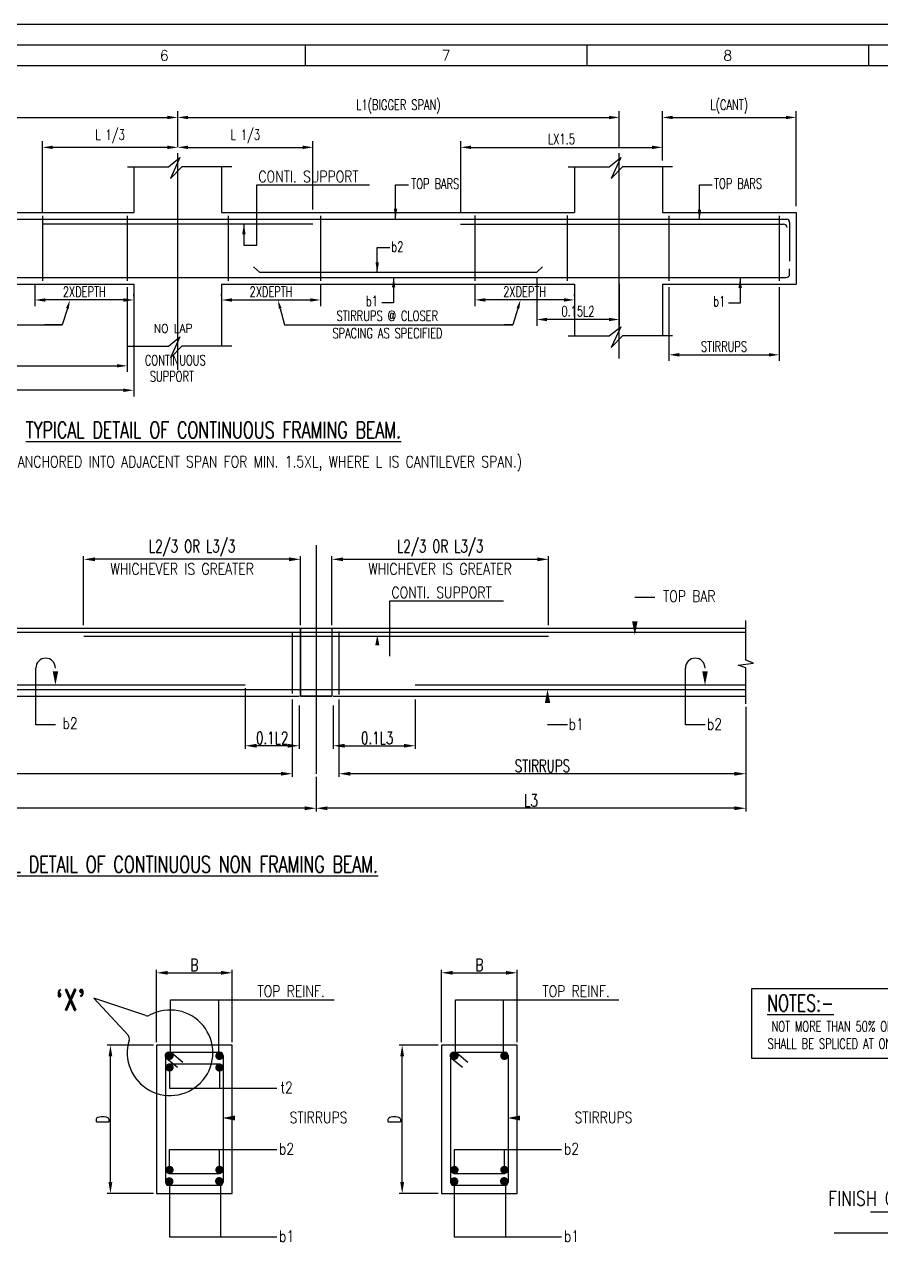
# Model space of a CAD drawing. Extents: x 489124 to 794428, y -356295 to -29813.
# Drawn here: x 745611 to 766376, y -131229 to -101429 of the extents above; entities that cross this region are included whole.
import ezdxf
from ezdxf.enums import TextEntityAlignment as Align
from ezdxf.lldxf.tags import DXFTag

# ---------------------------------------------------------------- set-up
doc = ezdxf.new("R2010")
doc.units = 0
doc.header["$LTSCALE"] = 500
doc.header["$MEASUREMENT"] = 0
doc.layers.get('DEFPOINTS').update_dxf_attribs({"color": 4})
for name, color, linetype in [('08', 4, 'Continuous'), ('BEAM', 4, 'Continuous'), ('BRAKE LINE', 8, 'Continuous'), ('CEN', 8, 'CENTER'), ('COL', 1, 'Continuous'), ('DIM', 5, 'Continuous'), ('DIM1', 5, 'Continuous'), ('FOOT', 4, 'Continuous'), ('hat', 8, 'Continuous'), ('LINK', 2, 'Continuous'), ('PNA', 10, 'Continuous'), ('REINFORCEMENT', 6, 'Continuous'), ('S-REINF', 6, 'Continuous'), ('S-SCHEDULE', 2, 'Continuous'), ('ST', 6, 'Continuous'), ('STEEL', 6, 'Continuous'), ('TXT', 4, 'Continuous'), ('TXT1', 2, 'Continuous')]:
    doc.layers.add(name, color=color, linetype=linetype)
doc.layers.add('HEADING-TXT', color=1, linetype='Continuous', lineweight=25)
doc.styles.add('ROMAND', font='romand')
doc.styles.add('ROMANS', font='r.shx', dxfattribs={"width": 0.7, "bigfont": 'bigfont.shx'})
doc.styles.add('ROMENT', font='r.shx', dxfattribs={"bigfont": 'bigfont.shx'})
tags = doc.linetypes.add('CENTER', pattern=[2, 1.25, -0.25, 0.25, -0.25]).pattern_tags.tags
tags[10:11] = [DXFTag(74, 4), DXFTag(75, 0), DXFTag(340, '0'), DXFTag(46, 1.0), DXFTag(50, 0.0), DXFTag(44, 0.0), DXFTag(45, 0.0)]
tags[8:9] = [DXFTag(74, 4), DXFTag(75, 0), DXFTag(340, '0'), DXFTag(46, 1.0), DXFTag(50, 0.0), DXFTag(44, 0.0), DXFTag(45, 0.0)]
tags[6:7] = [DXFTag(74, 4), DXFTag(75, 0), DXFTag(340, '0'), DXFTag(46, 1.0), DXFTag(50, 0.0), DXFTag(44, 0.0), DXFTag(45, 0.0)]
tags[4:5] = [DXFTag(74, 4), DXFTag(75, 0), DXFTag(340, '0'), DXFTag(46, 1.0), DXFTag(50, 0.0), DXFTag(44, 0.0), DXFTag(45, 0.0)]
doc.dimstyles.new('Copy of INT2TIMES', dxfattribs={"dimtxt": 300, "dimasz": 275, "dimexe": 75, "dimexo": 75, "dimgap": 40, "dimtad": 1, "dimdec": 0, "dimlfac": 0.5, "dimrnd": 5, "dimzin": 0, "dimdsep": 46, "dimtxsty": 'ROMANS', "dimcen": -1, "dimclrd": 5, "dimclre": 5, "dimclrt": 4, "dimadec": 0, "dimazin": 0, "dimtfac": 1, "dimtdec": 0, "dimtix": 1, "dimtofl": 0, "dimtmove": 2, "dimatfit": 3, "dimfxl": 0, "dimtolj": 1, "dimtzin": 0, "dimarcsym": 0})
doc.dimstyles.new('INT1', dxfattribs={"dimtxt": 250, "dimasz": 250, "dimexe": 150, "dimexo": 60, "dimgap": 75, "dimtad": 1, "dimdec": 0, "dimzin": 0, "dimdsep": 46, "dimtxsty": 'ROMANS', "dimcen": -250, "dimclrd": 5, "dimclre": 5, "dimclrt": 4, "dimadec": 0, "dimazin": 0, "dimtfac": 1, "dimtdec": 0, "dimtix": 1, "dimtofl": 0, "dimtmove": 2, "dimatfit": 3, "dimfxl": 0, "dimtolj": 1, "dimtzin": 0, "dimarcsym": 0})

# ---------------------------------------------------------------- blocks, each defined once
blk = doc.blocks.new('A1')
at = {"flags": 128}
blk.add_lwpolyline([(0, 0), (82779, 0), (82779, 58231), (0, 58231)], close=True, dxfattribs=at)
at = {"layer": 'PNA'}
for p, q in [((41389, 57739), (41389, 57247)), ((48124, 57739), (48124, 57247)), ((54858, 57739), (54858, 57247))]:
    blk.add_line(p, q, dxfattribs=at)
at = {"layer": 'PNA', "color": 1}
for points in [[(984, 492), (82287, 492), (82287, 57739), (984, 57739)], [(1969, 984), (81794, 984), (81794, 57247), (1969, 57247)]]:
    blk.add_lwpolyline(points, close=True, dxfattribs=at)
at = {"layer": 'PNA', "style": 'ROMANS'}
for s, p in [('6', (38023, 57493)), ('7', (44757, 57493)), ('8', (51491, 57493))]:
    blk.add_text(s, height=246, dxfattribs=at).set_placement(p, align=Align.MIDDLE)
blk = doc.blocks.new('*D610')
at = {"layer": 'DEFPOINTS', "color": 0, "ltscale": 2}
for p in [(736148, -119099), (752686, -119611), (736148, -120449)]:
    blk.add_point(p, dxfattribs=at)
at = {"layer": 'DIM', "color": 5, "lineweight": -2, "ltscale": 2}
for p, q in [((736148, -119174), (736148, -120524)), ((752686, -119686), (752686, -120524)), ((752411, -120449), (736423, -120449))]:
    blk.add_line(p, q, dxfattribs=at)
at = {"layer": 'DIM', "color": 5, "ltscale": 2}
for points in [[(736423, -120403), (736423, -120495), (736148, -120449)], [(752411, -120403), (752411, -120495), (752686, -120449)]]:
    blk.add_solid(points, dxfattribs=at)
at = {"layer": 'DIM', "color": 4, "ltscale": 2, "insert": (744417, -120259), "char_height": 300, "attachment_point": 5, "style": 'ROMANS'}
blk.add_mtext('\\A1;L2', dxfattribs=at)
blk = doc.blocks.new('*D611')
at = {"layer": 'DEFPOINTS', "color": 0, "ltscale": 2}
for p in [(736746, -117684), (752107, -117732), (736746, -119611)]:
    blk.add_point(p, dxfattribs=at)
at = {"layer": 'DIM', "color": 5, "lineweight": -2, "ltscale": 2}
for p, q in [((736746, -117759), (736746, -119686)), ((752107, -117807), (752107, -119686)), ((751832, -119611), (737021, -119611))]:
    blk.add_line(p, q, dxfattribs=at)
at = {"layer": 'DIM', "color": 5, "ltscale": 2}
for points in [[(737021, -119565), (737021, -119657), (736746, -119611)], [(751832, -119565), (751832, -119657), (752107, -119611)]]:
    blk.add_solid(points, dxfattribs=at)
at = {"layer": 'DIM', "color": 4, "ltscale": 2, "insert": (744427, -119421), "char_height": 300, "attachment_point": 5, "style": 'ROMANS'}
blk.add_mtext('\\A1;STIRRUPS', dxfattribs=at)
blk = doc.blocks.new('*D612')
at = {"layer": 'DEFPOINTS', "color": 0, "ltscale": 2}
for p in [(753099, -117876), (755089, -117732), (755089, -118932)]:
    blk.add_point(p, dxfattribs=at)
at = {"layer": 'DIM', "color": 5, "lineweight": -2, "ltscale": 2}
for p, q in [((753099, -117951), (753099, -119007)), ((755089, -117807), (755089, -119007)), ((753374, -118932), (754814, -118932))]:
    blk.add_line(p, q, dxfattribs=at)
at = {"layer": 'DIM', "color": 5, "ltscale": 2}
for points in [[(753374, -118886), (753374, -118978), (753099, -118932)], [(754814, -118886), (754814, -118978), (755089, -118932)]]:
    blk.add_solid(points, dxfattribs=at)
at = {"layer": 'DIM', "color": 4, "ltscale": 2, "insert": (754094, -118742), "char_height": 300, "attachment_point": 5, "style": 'ROMANS'}
blk.add_mtext('\\A1;{\\A1; 0.1L3}', dxfattribs=at)
blk = doc.blocks.new('*D613')
at = {"layer": 'DEFPOINTS', "color": 0, "ltscale": 2}
for p in [(750966, -117457), (752272, -117876), (750966, -118932)]:
    blk.add_point(p, dxfattribs=at)
at = {"layer": 'DIM', "color": 5, "lineweight": -2, "ltscale": 2}
for p, q in [((750966, -117532), (750966, -119007)), ((752272, -117951), (752272, -119007)), ((751997, -118932), (751241, -118932))]:
    blk.add_line(p, q, dxfattribs=at)
at = {"layer": 'DIM', "color": 5, "ltscale": 2}
for points in [[(751241, -118886), (751241, -118978), (750966, -118932)], [(751997, -118886), (751997, -118978), (752272, -118932)]]:
    blk.add_solid(points, dxfattribs=at)
at = {"layer": 'DIM', "color": 4, "ltscale": 2, "insert": (751619, -118742), "char_height": 300, "attachment_point": 5, "style": 'ROMANS'}
blk.add_mtext('\\A1;{\\A1;0.1L2}', dxfattribs=at)
blk = doc.blocks.new('*D614')
at = {"layer": 'DEFPOINTS', "color": 0, "ltscale": 2}
for p in [(753239, -117732), (763110, -117914), (753239, -119611)]:
    blk.add_point(p, dxfattribs=at)
at = {"layer": 'DIM', "color": 5, "lineweight": -2, "ltscale": 2}
for p, q in [((753239, -117807), (753239, -119686)), ((763110, -117989), (763110, -119686)), ((762834, -119611), (753514, -119611))]:
    blk.add_line(p, q, dxfattribs=at)
at = {"layer": 'DIM', "color": 5, "ltscale": 2}
for points in [[(753514, -119565), (753514, -119657), (753239, -119611)], [(762834, -119565), (762834, -119657), (763110, -119611)]]:
    blk.add_solid(points, dxfattribs=at)
at = {"layer": 'DIM', "color": 4, "ltscale": 2, "insert": (758174, -119421), "char_height": 300, "attachment_point": 5, "style": 'ROMANS'}
blk.add_mtext('\\A1;STIRRUPS', dxfattribs=at)
blk = doc.blocks.new('*D615')
at = {"layer": 'DEFPOINTS', "color": 0, "ltscale": 2}
for p in [(763110, -117914), (752686, -119611), (752686, -120449)]:
    blk.add_point(p, dxfattribs=at)
at = {"layer": 'DIM', "color": 5, "lineweight": -2, "ltscale": 2}
for p, q in [((763110, -117989), (763110, -120524)), ((752686, -119686), (752686, -120524)), ((762834, -120449), (752961, -120449))]:
    blk.add_line(p, q, dxfattribs=at)
at = {"layer": 'DIM', "color": 5, "ltscale": 2}
for points in [[(752961, -120403), (752961, -120495), (752686, -120449)], [(762834, -120403), (762834, -120495), (763110, -120449)]]:
    blk.add_solid(points, dxfattribs=at)
at = {"layer": 'DIM', "color": 4, "ltscale": 2, "insert": (757898, -120259), "char_height": 300, "attachment_point": 5, "style": 'ROMANS'}
blk.add_mtext('\\A1;L3', dxfattribs=at)
blk = doc.blocks.new('*D623')
at = {"layer": 'DEFPOINTS', "color": 0}
for p in [(747045, -114407), (747045, -116078), (752305, -116078)]:
    blk.add_point(p, dxfattribs=at)
at = {"layer": 'TXT', "color": 5, "lineweight": -2}
for p, q in [((747045, -116003), (747045, -114332)), ((752030, -114407), (747320, -114407)), ((752305, -116003), (752305, -114332))]:
    blk.add_line(p, q, dxfattribs=at)
at = {"layer": 'TXT', "color": 5}
for points in [[(747320, -114361), (747320, -114453), (747045, -114407)], [(752030, -114361), (752030, -114453), (752305, -114407)]]:
    blk.add_solid(points, dxfattribs=at)
at = {"layer": 'TXT', "color": 4, "insert": (749675, -114138), "char_height": 300, "attachment_point": 5, "style": 'ROMANS'}
blk.add_mtext('\\A1;L2/3 OR L3/3', dxfattribs=at)
blk = doc.blocks.new('*D624')
at = {"layer": 'DEFPOINTS', "color": 0, "ltscale": 2}
for p in [(758326, -114407), (753066, -116078), (758326, -116078)]:
    blk.add_point(p, dxfattribs=at)
at = {"layer": 'DIM', "color": 5, "lineweight": -2, "ltscale": 2}
for p, q in [((753066, -116003), (753066, -114332)), ((753341, -114407), (758051, -114407)), ((758326, -116003), (758326, -114332))]:
    blk.add_line(p, q, dxfattribs=at)
at = {"layer": 'DIM', "color": 5, "ltscale": 2}
for points in [[(753341, -114361), (753341, -114453), (753066, -114407)], [(758051, -114361), (758051, -114453), (758326, -114407)]]:
    blk.add_solid(points, dxfattribs=at)
at = {"layer": 'DIM', "color": 4, "ltscale": 2, "insert": (755696, -114138), "char_height": 300, "attachment_point": 5, "style": 'ROMANS'}
blk.add_mtext('\\A1;L2/3 OR L3/3', dxfattribs=at)
blk = doc.blocks.new('*D635')
at = {"layer": 'DEFPOINTS', "color": 0, "ltscale": 2}
for p in [(750651, -124442), (748811, -126197), (750651, -126197)]:
    blk.add_point(p, dxfattribs=at)
at = {"layer": 'DIM', "color": 5, "lineweight": -2, "ltscale": 2}
for p, q in [((748811, -126122), (748811, -124367)), ((749086, -124442), (750376, -124442)), ((750651, -126122), (750651, -124367))]:
    blk.add_line(p, q, dxfattribs=at)
at = {"layer": 'DIM', "color": 5, "ltscale": 2}
for points in [[(749086, -124396), (749086, -124488), (748811, -124442)], [(750376, -124396), (750376, -124488), (750651, -124442)]]:
    blk.add_solid(points, dxfattribs=at)
at = {"layer": 'DIM', "color": 4, "ltscale": 2, "insert": (749731, -124252), "char_height": 300, "attachment_point": 5, "style": 'ROMANS'}
blk.add_mtext('\\A1;B', dxfattribs=at)
blk = doc.blocks.new('*D637')
at = {"layer": 'DEFPOINTS', "color": 0, "ltscale": 2}
for p in [(747694, -126197), (748811, -126197), (748811, -129797)]:
    blk.add_point(p, dxfattribs=at)
at = {"layer": 'DIM', "color": 5, "lineweight": -2, "ltscale": 2}
for p, q in [((748736, -126197), (747619, -126197)), ((747694, -129522), (747694, -126472)), ((748736, -129797), (747619, -129797))]:
    blk.add_line(p, q, dxfattribs=at)
at = {"layer": 'DIM', "color": 5, "ltscale": 2}
for points in [[(747648, -126472), (747740, -126472), (747694, -126197)], [(747648, -129522), (747740, -129522), (747694, -129797)]]:
    blk.add_solid(points, dxfattribs=at)
at = {"layer": 'DIM', "color": 4, "ltscale": 2, "insert": (747504, -127997), "char_height": 300, "attachment_point": 5, "rotation": 90, "style": 'ROMANS'}
blk.add_mtext('\\A1;D', dxfattribs=at)
blk = doc.blocks.new('*D652')
at = {"layer": 'DEFPOINTS', "color": 0}
for p in [(760039, -103683), (749327, -104552), (760039, -104552)]:
    blk.add_point(p, dxfattribs=at)
at = {"layer": 'DIM', "color": 5, "lineweight": -2}
for p, q in [((749327, -104402), (749327, -103533)), ((749577, -103683), (759789, -103683)), ((760039, -104402), (760039, -103533))]:
    blk.add_line(p, q, dxfattribs=at)
at = {"layer": 'DIM', "color": 5}
for points in [[(749577, -103642), (749577, -103725), (749327, -103683)], [(759789, -103642), (759789, -103725), (760039, -103683)]]:
    blk.add_solid(points, dxfattribs=at)
at = {"layer": 'DIM', "color": 4, "insert": (754683, -103418), "char_height": 250, "attachment_point": 5, "style": 'ROMANS'}
blk.add_mtext('\\A1;L1(BIGGER SPAN)', dxfattribs=at)
blk = doc.blocks.new('*D653')
at = {"layer": 'DEFPOINTS', "color": 0}
for p in [(749327, -104552), (752608, -104409), (752608, -106069)]:
    blk.add_point(p, dxfattribs=at)
at = {"layer": 'DIM', "color": 5, "lineweight": -2}
for p, q in [((749327, -104402), (749327, -104259)), ((752608, -105919), (752608, -104259)), ((749577, -104409), (752358, -104409))]:
    blk.add_line(p, q, dxfattribs=at)
at = {"layer": 'DIM', "color": 5}
for points in [[(749577, -104367), (749577, -104451), (749327, -104409)], [(752358, -104367), (752358, -104451), (752608, -104409)]]:
    blk.add_solid(points, dxfattribs=at)
at = {"layer": 'DIM', "color": 4, "insert": (750968, -104143), "char_height": 250, "attachment_point": 5, "style": 'ROMANS'}
blk.add_mtext('\\A1;L 1/3', dxfattribs=at)
blk = doc.blocks.new('*D655')
at = {"layer": 'DEFPOINTS', "color": 0}
for p in [(746045, -104409), (749327, -104552), (746045, -106148)]:
    blk.add_point(p, dxfattribs=at)
at = {"layer": 'DIM', "color": 5, "lineweight": -2}
for p, q in [((746045, -105998), (746045, -104259)), ((749327, -104402), (749327, -104259)), ((749077, -104409), (746295, -104409))]:
    blk.add_line(p, q, dxfattribs=at)
at = {"layer": 'DIM', "color": 5}
for points in [[(746295, -104367), (746295, -104451), (746045, -104409)], [(749077, -104367), (749077, -104451), (749327, -104409)]]:
    blk.add_solid(points, dxfattribs=at)
at = {"layer": 'DIM', "color": 4, "insert": (747686, -104143), "char_height": 250, "attachment_point": 5, "style": 'ROMANS'}
blk.add_mtext('\\A1;L 1/3', dxfattribs=at)
blk = doc.blocks.new('*D656')
at = {"layer": 'DEFPOINTS', "color": 0}
for p in [(739122, -108985), (748260, -108985), (739122, -110305)]:
    blk.add_point(p, dxfattribs=at)
at = {"layer": 'DIM', "color": 5, "lineweight": -2}
for p, q in [((739122, -109135), (739122, -110455)), ((748260, -109135), (748260, -110455)), ((748010, -110305), (739372, -110305))]:
    blk.add_line(p, q, dxfattribs=at)
at = {"layer": 'DIM', "color": 5}
for points in [[(739372, -110263), (739372, -110346), (739122, -110305)], [(748010, -110263), (748010, -110346), (748260, -110305)]]:
    blk.add_solid(points, dxfattribs=at)
at = {"layer": 'DIM', "color": 4, "insert": (743691, -110105), "char_height": 250, "attachment_point": 5, "style": 'ROMANS'}
blk.add_mtext('\\A1;CLEAR SPAN', dxfattribs=at)
blk = doc.blocks.new('*D657')
at = {"layer": 'DEFPOINTS', "color": 0}
for p in [(739282, -107650), (748100, -107650), (748100, -109711)]:
    blk.add_point(p, dxfattribs=at)
at = {"layer": 'DIM', "color": 5, "lineweight": -2}
for p, q in [((739282, -107800), (739282, -109861)), ((748100, -107800), (748100, -109861)), ((739532, -109711), (747850, -109711))]:
    blk.add_line(p, q, dxfattribs=at)
at = {"layer": 'DIM', "color": 5}
for points in [[(739532, -109669), (739532, -109752), (739282, -109711)], [(747850, -109669), (747850, -109752), (748100, -109711)]]:
    blk.add_solid(points, dxfattribs=at)
at = {"layer": 'DIM', "color": 4, "insert": (743691, -109511), "char_height": 250, "attachment_point": 5, "style": 'ROMANS'}
blk.add_mtext('\\A1;STIRRUPS', dxfattribs=at)
blk = doc.blocks.new('*D661')
at = {"layer": 'DEFPOINTS', "color": 0}
for p in [(745862, -107580), (745862, -108113), (748260, -108167)]:
    blk.add_point(p, dxfattribs=at)
at = {"layer": 'DIM', "color": 5, "lineweight": -2}
for p, q in [((745862, -107730), (745862, -108263)), ((748010, -108113), (746112, -108113)), ((748260, -108017), (748260, -107963))]:
    blk.add_line(p, q, dxfattribs=at)
at = {"layer": 'DIM', "color": 5}
for points in [[(746112, -108072), (746112, -108155), (745862, -108113)], [(748010, -108072), (748010, -108155), (748260, -108113)]]:
    blk.add_solid(points, dxfattribs=at)
at = {"layer": 'DIM', "color": 4, "insert": (747061, -107913), "char_height": 250, "attachment_point": 5, "style": 'ROMANS'}
blk.add_mtext('\\A1;2XDEPTH', dxfattribs=at)
blk = doc.blocks.new('*D662')
at = {"layer": 'DEFPOINTS', "color": 0}
for p in [(749327, -103683), (738055, -104552), (749327, -104552)]:
    blk.add_point(p, dxfattribs=at)
at = {"layer": 'DIM', "color": 5, "lineweight": -2}
for p, q in [((738055, -104402), (738055, -103533)), ((738305, -103683), (749077, -103683)), ((749327, -104402), (749327, -103533))]:
    blk.add_line(p, q, dxfattribs=at)
at = {"layer": 'DIM', "color": 5}
for points in [[(738305, -103642), (738305, -103725), (738055, -103683)], [(749077, -103642), (749077, -103725), (749327, -103683)]]:
    blk.add_solid(points, dxfattribs=at)
at = {"layer": 'DIM', "color": 4, "insert": (743691, -103483), "char_height": 250, "attachment_point": 5, "style": 'ROMANS'}
blk.add_mtext('\\A1;L2', dxfattribs=at)
blk = doc.blocks.new('*D663')
at = {"layer": 'DEFPOINTS', "color": 0}
for p in [(764333, -103683), (761086, -104874), (764333, -105987)]:
    blk.add_point(p, dxfattribs=at)
at = {"layer": 'DIM', "color": 5, "lineweight": -2}
for p, q in [((761086, -104724), (761086, -103533)), ((761336, -103683), (764083, -103683)), ((764333, -105837), (764333, -103533))]:
    blk.add_line(p, q, dxfattribs=at)
at = {"layer": 'DIM', "color": 5}
for points in [[(761336, -103642), (761336, -103725), (761086, -103683)], [(764083, -103642), (764083, -103725), (764333, -103683)]]:
    blk.add_solid(points, dxfattribs=at)
at = {"layer": 'DIM', "color": 4, "insert": (762709, -103418), "char_height": 250, "attachment_point": 5, "style": 'ROMANS'}
blk.add_mtext('\\A1;L(CANT)', dxfattribs=at)
blk = doc.blocks.new('*D664')
at = {"layer": 'DEFPOINTS', "color": 0}
for p in [(761246, -107650), (763919, -107650), (763919, -109444)]:
    blk.add_point(p, dxfattribs=at)
at = {"layer": 'DIM', "color": 5, "lineweight": -2}
for p, q in [((761246, -107800), (761246, -109594)), ((763919, -107800), (763919, -109594)), ((761496, -109444), (763669, -109444))]:
    blk.add_line(p, q, dxfattribs=at)
at = {"layer": 'DIM', "color": 5}
for points in [[(761496, -109402), (761496, -109486), (761246, -109444)], [(763669, -109402), (763669, -109486), (763919, -109444)]]:
    blk.add_solid(points, dxfattribs=at)
at = {"layer": 'DIM', "color": 4, "insert": (762582, -109244), "char_height": 250, "attachment_point": 5, "style": 'ROMANS'}
blk.add_mtext('\\A1;STIRRUPS', dxfattribs=at)
blk = doc.blocks.new('*D665')
at = {"layer": 'DEFPOINTS', "color": 0}
for p in [(761086, -104409), (761086, -104874), (756193, -106147)]:
    blk.add_point(p, dxfattribs=at)
at = {"layer": 'DIM', "color": 5, "lineweight": -2}
for p, q in [((756193, -105997), (756193, -104259)), ((761086, -104724), (761086, -104259)), ((756443, -104409), (760836, -104409))]:
    blk.add_line(p, q, dxfattribs=at)
at = {"layer": 'DIM', "color": 5}
for points in [[(756443, -104367), (756443, -104451), (756193, -104409)], [(760836, -104367), (760836, -104451), (761086, -104409)]]:
    blk.add_solid(points, dxfattribs=at)
at = {"layer": 'DIM', "color": 4, "insert": (758639, -104209), "char_height": 250, "attachment_point": 5, "style": 'ROMANS'}
blk.add_mtext('\\A1;LX1.5', dxfattribs=at)
blk = doc.blocks.new('*D666')
at = {"layer": 'DEFPOINTS', "color": 0}
for p in [(756537, -107577), (756537, -108111), (758952, -108169)]:
    blk.add_point(p, dxfattribs=at)
at = {"layer": 'DIM', "color": 5, "lineweight": -2}
for p, q in [((756537, -107727), (756537, -108261)), ((758702, -108111), (756787, -108111)), ((758952, -108019), (758952, -107961))]:
    blk.add_line(p, q, dxfattribs=at)
at = {"layer": 'DIM', "color": 5}
for points in [[(756787, -108070), (756787, -108153), (756537, -108111)], [(758702, -108070), (758702, -108153), (758952, -108111)]]:
    blk.add_solid(points, dxfattribs=at)
at = {"layer": 'DIM', "color": 4, "insert": (757745, -107911), "char_height": 250, "attachment_point": 5, "style": 'ROMANS'}
blk.add_mtext('\\A1;2XDEPTH', dxfattribs=at)
blk = doc.blocks.new('*D667')
at = {"layer": 'DEFPOINTS', "color": 0}
for p in [(752791, -107580), (750393, -108167), (752791, -108113)]:
    blk.add_point(p, dxfattribs=at)
at = {"layer": 'DIM', "color": 5, "lineweight": -2}
for p, q in [((752791, -107730), (752791, -108263)), ((750393, -108017), (750393, -107963)), ((750643, -108113), (752541, -108113))]:
    blk.add_line(p, q, dxfattribs=at)
at = {"layer": 'DIM', "color": 5}
for points in [[(750643, -108072), (750643, -108155), (750393, -108113)], [(752541, -108072), (752541, -108155), (752791, -108113)]]:
    blk.add_solid(points, dxfattribs=at)
at = {"layer": 'DIM', "color": 4, "insert": (751592, -107913), "char_height": 250, "attachment_point": 5, "style": 'ROMANS'}
blk.add_mtext('\\A1;2XDEPTH', dxfattribs=at)
blk = doc.blocks.new('*D668')
at = {"layer": 'DEFPOINTS', "color": 0}
for p in [(758036, -107440), (760039, -107570), (758036, -108587)]:
    blk.add_point(p, dxfattribs=at)
at = {"layer": 'DIM', "color": 5, "lineweight": -2}
for p, q in [((758036, -107590), (758036, -108737)), ((760039, -107720), (760039, -108737)), ((759789, -108587), (758286, -108587))]:
    blk.add_line(p, q, dxfattribs=at)
at = {"layer": 'DIM', "color": 5}
for points in [[(758286, -108545), (758286, -108628), (758036, -108587)], [(759789, -108545), (759789, -108628), (760039, -108587)]]:
    blk.add_solid(points, dxfattribs=at)
at = {"layer": 'DIM', "color": 4, "insert": (759038, -108387), "char_height": 250, "attachment_point": 5, "style": 'ROMANS'}
blk.add_mtext('\\A1;0.15L2', dxfattribs=at)
blk = doc.blocks.new('*D669')
at = {"layer": 'DEFPOINTS', "color": 0, "ltscale": 2}
for p in [(757564, -124442), (755724, -126197), (757564, -126197)]:
    blk.add_point(p, dxfattribs=at)
at = {"layer": 'DIM', "color": 5, "lineweight": -2, "ltscale": 2}
for p, q in [((755724, -126122), (755724, -124367)), ((755999, -124442), (757289, -124442)), ((757564, -126122), (757564, -124367))]:
    blk.add_line(p, q, dxfattribs=at)
at = {"layer": 'DIM', "color": 5, "ltscale": 2}
for points in [[(755999, -124396), (755999, -124488), (755724, -124442)], [(757289, -124396), (757289, -124488), (757564, -124442)]]:
    blk.add_solid(points, dxfattribs=at)
at = {"layer": 'DIM', "color": 4, "ltscale": 2, "insert": (756644, -124252), "char_height": 300, "attachment_point": 5, "style": 'ROMANS'}
blk.add_mtext('\\A1;B', dxfattribs=at)
blk = doc.blocks.new('*D670')
at = {"layer": 'DEFPOINTS', "color": 0, "ltscale": 2}
for p in [(754773, -126197), (755724, -126197), (755724, -129797)]:
    blk.add_point(p, dxfattribs=at)
at = {"layer": 'DIM', "color": 5, "lineweight": -2, "ltscale": 2}
for p, q in [((755649, -126197), (754698, -126197)), ((754773, -129522), (754773, -126472)), ((755649, -129797), (754698, -129797))]:
    blk.add_line(p, q, dxfattribs=at)
at = {"layer": 'DIM', "color": 5, "ltscale": 2}
for points in [[(754727, -126472), (754819, -126472), (754773, -126197)], [(754727, -129522), (754819, -129522), (754773, -129797)]]:
    blk.add_solid(points, dxfattribs=at)
at = {"layer": 'DIM', "color": 4, "ltscale": 2, "insert": (754583, -127997), "char_height": 300, "attachment_point": 5, "rotation": 90, "style": 'ROMANS'}
blk.add_mtext('\\A1;D', dxfattribs=at)

msp = doc.modelspace()

# ---------------------------------------------------------------- linework, layer by layer
at = {"layer": '08'}
for p, q in [((739122, -105986.925), (748259.995, -105986.925)), ((750393.327, -105986.925), (758952.197, -105986.925)), ((761085.529, -105986.925), (764333.466, -105986.925)), ((764333.466, -105986.925), (764333.466, -107730.207)), ((739122, -107730.207), (748259.995, -107730.207)), ((750393.327, -107730.207), (758952.197, -107730.207)), ((761085.529, -107730.207), (764333.466, -107730.207)), ((735734.793, -116078.404), (763109.5, -116078.404)), ((752305.368, -116078.404), (752305.368, -117732.154)), ((753066.093, -116078.404), (753066.093, -117732.154)), ((736561.668, -117732.154), (752272.293, -117732.154)), ((752305.368, -117732.154), (753066.093, -117732.154)), ((753099.168, -117732.154), (763109.5, -117732.154))]:
    msp.add_line(p, q, dxfattribs=at)
at = {"layer": '08', "elevation": 0}
msp.add_lwpolyline([(752305.368, -116078.404), (753066.093, -116078.404), (753066.093, -117732.154), (752305.368, -117732.154)], close=True, dxfattribs=at)
at = {"layer": 'BEAM', "elevation": 0}
for points in [[(750651, -126196.634), (748811, -126196.634), (748811, -129796.634), (750651, -129796.634)], [(757564, -126196.634), (755724, -126196.634), (755724, -129796.634), (757564, -129796.634)]]:
    msp.add_lwpolyline(points, close=True, dxfattribs=at)
at = {"layer": 'BRAKE LINE', "ltscale": 2, "elevation": 0}
msp.add_lwpolyline([(763109.5, -117914.326), (763109.5, -117044.383), (762923.849, -116972.149), (763295.151, -116930.872), (763109.5, -116858.637), (763109.5, -115889.361)], dxfattribs=at)
at = {"layer": 'CEN'}
for p, q in [((749326.661, -109807.87), (749326.661, -104552.144)), ((760038.883, -109535.502), (760038.883, -104552.144)), ((752685.73, -114066.407), (752685.73, -119611.277))]:
    msp.add_line(p, q, dxfattribs=at)
at = {"layer": 'COL', "ltscale": 2}
for p, q in [((748259.995, -104881.51), (748259.995, -105986.925)), ((750393.327, -104874.047), (750393.327, -105986.925)), ((758952.197, -104881.51), (758952.197, -105986.925)), ((761085.529, -104874.047), (761085.529, -105986.925)), ((748259.995, -107730.207), (748259.995, -109232.053)), ((750393.327, -107730.207), (750393.327, -109224.59)), ((758952.197, -107730.207), (758952.197, -108985.411)), ((761085.529, -107730.207), (761085.529, -108977.948))]:
    msp.add_line(p, q, dxfattribs=at)
at = {"layer": 'DIM'}
for p, q in [((746649.689, -108316.286), (746527.049, -108717.915)), ((751813.965, -108318.982), (751915.474, -108717.915)), ((757581.37, -108316.286), (757458.731, -108717.915)), ((740883.627, -108717.915), (746296.095, -108717.915)), ((746314.95, -108717.915), (746095.442, -108717.915)), ((746296.095, -108717.915), (746527.049, -108717.915)), ((746527.049, -108717.915), (746314.95, -108717.915)), ((751915.474, -108717.915), (757227.776, -108717.915)), ((757227.776, -108717.915), (757458.731, -108717.915)), ((757458.731, -108717.915), (757246.631, -108717.915)), ((747288.316, -125058.857), (748122.841, -125958.999)), ((748551.238, -125479.296), (747288.316, -125058.857)), ((749151.037, -125095.658), (753120.214, -125095.658)), ((756064.037, -125095.658), (760033.214, -125095.658))]:
    msp.add_line(p, q, dxfattribs=at)
at = {"layer": 'DIM', "ltscale": 2}
for p, q in [((754473.474, -115415.097), (757228.665, -115415.097)), ((754473.474, -116758.169), (754473.474, -115415.097)), ((760899.235, -115331.167), (760417.849, -115331.167)), ((745884.359, -118427.708), (745884.359, -117045.164)), ((761644.795, -118427.708), (761644.795, -117045.164)), ((746365.745, -118427.708), (745884.359, -118427.708)), ((758780.794, -118427.708), (758299.408, -118427.708)), ((762126.181, -118427.708), (761644.795, -118427.708)), ((749128.43, -126738.789), (749128.43, -127238.089)), ((750339.079, -126740.867), (750339.079, -127240.166)), ((749128.43, -127238.089), (751729, -127238.089)), ((749128.43, -129226.933), (749128.43, -128727.634)), ((749128.43, -128727.634), (751729, -128727.634)), ((750339.079, -129224.856), (750339.079, -128725.557)), ((756041.43, -129226.933), (756041.43, -128727.634)), ((756041.43, -128727.634), (758642, -128727.634)), ((757252.079, -129224.856), (757252.079, -128725.557)), ((749124.75, -129454.585), (749124.75, -130847.655)), ((756037.75, -129454.585), (756037.75, -130847.655)), ((749124.75, -130847.655), (751729, -130847.655)), ((756037.75, -130847.655), (758642, -130847.655))]:
    msp.add_line(p, q, dxfattribs=at)
at = {"layer": 'DIM', "color": 3, "linetype": 'Continuous'}
msp.add_line((770036.865, -130760.867), (765255.329, -130760.867), dxfattribs=at)
at = {"layer": 'DIM', "ltscale": 2, "elevation": 0, "flags": 128}
for points in [[(760417.849, -115331.167, 0, 0, 0), (760417.849, -116243.779, 0, 132.3, 0), (760417.849, -115913.248, 132.3, 132.3, 0)], [(754473.474, -116758.169, 0, 0, 0), (754169.764, -116758.169, 0, 0, 0), (754169.764, -116246.002, 0, 99.225, 0), (754169.764, -116493.9, 99.225, 99.225, 0)], [(746359.835, -117045.164, 0, 0, 0), (746359.835, -117459.025, 0, 132.3, 0), (746359.835, -117128.494, 132.3, 132.3, 0)], [(762120.271, -117045.164, 0, 0, 0), (762120.271, -117459.025, 0, 132.3, 0), (762120.271, -117128.494, 132.3, 132.3, 0)], [(758299.408, -118427.708, 0, 0, 0), (758299.408, -117566.779, 0, 132.3, 0), (758299.408, -117897.309, 132.3, 132.3, 0)], [(751978.372, -127965.725, 0, 0, 0), (750413.35, -127965.725, 0, 122.425, 0), (750719.211, -127965.725, 0, 0, 0)], [(758891.372, -127965.725, 0, 0, 0), (757326.35, -127965.725, 0, 122.425, 0), (757632.211, -127965.725, 0, 0, 0)]]:
    msp.add_lwpolyline(points, format="xyseb", dxfattribs=at)
at = {"layer": 'DIM', "ltscale": 2}
for centre in [(746122.097, -117045.164), (761882.533, -117045.164)]:
    msp.add_arc(centre, 237.738, 0, 180, dxfattribs=at)
at = {"layer": 'DIM'}
for centre, radius, start, end in [((749140.994, -126383.631), 1038.125, 162.769959, 118.4573681), ((748589.142, -125365.44), 120, 251.5869007, 298.4573681), ((748034.842, -126040.584), 120, 342.769959, 42.8337243)]:
    msp.add_arc(centre, radius, start, end, dxfattribs=at)
for points in [[(746615.881, -108305.962), (746683.499, -108326.611), (746711.633, -108113.433)], [(751779.705, -108327.698), (751848.222, -108310.264), (751761.662, -108113.433)], [(757547.563, -108305.962), (757615.18, -108326.611), (757643.314, -108113.433)]]:
    msp.add_solid(points, dxfattribs=at)
at = {"layer": 'DIM1'}
for p, q in [((749151.037, -126366.2), (749151.037, -125095.658)), ((750321.188, -126366.2), (750321.188, -125095.658)), ((756064.037, -126366.2), (756064.037, -125095.658)), ((757234.188, -126366.2), (757234.188, -125095.658)), ((750365.11, -129454.585), (750365.11, -130847.655)), ((757278.11, -129454.585), (757278.11, -130847.655))]:
    msp.add_line(p, q, dxfattribs=at)
at = {"layer": 'FOOT', "linetype": 'Continuous'}
msp.add_lwpolyline([(763258.426, -124820.022), (768257.489, -124820.022), (768257.489, -126520.508), (763258.426, -126520.508)], close=True, dxfattribs=at)
at = {"layer": 'hat', "elevation": 0}
for points in [[(748104.849, -104881.51), (749105.195, -104881.51), (749381.763, -104657.572), (749150.052, -105165.166), (749434.093, -104874.047), (750637.838, -104874.047)], [(758797.052, -104881.51), (759797.394, -104881.51), (760073.966, -104657.572), (759842.25, -105165.166), (760126.291, -104874.047), (761330.041, -104874.047)], [(758797.052, -108985.411), (759797.394, -108985.411), (760073.966, -108761.473), (759842.25, -109269.067), (760126.291, -108977.948), (761330.041, -108977.948)], [(748104.849, -109232.053), (749105.195, -109232.053), (749381.763, -109008.115), (749150.052, -109515.712), (749434.093, -109224.59), (750637.838, -109224.59)]]:
    msp.add_lwpolyline(points, dxfattribs=at)
at = {"layer": 'LINK'}
for p, q in [((746044.34, -106066.925), (746044.34, -107650.207)), ((748099.995, -106066.925), (748099.995, -107650.207)), ((748099.995, -106066.925), (748099.995, -107650.207)), ((750553.327, -106066.925), (750553.327, -107650.207)), ((752790.973, -106066.925), (752790.973, -107650.207)), ((756536.925, -106064.789), (756536.925, -107648.074)), ((758774.572, -106064.789), (758774.572, -107648.074)), ((758774.572, -106064.789), (758774.572, -107648.074)), ((761245.529, -106066.925), (761245.529, -107650.207)), ((763918.805, -106066.925), (763918.805, -107650.207)), ((752106.65, -116171.026), (752106.65, -117662.027)), ((753239.109, -116156.781), (753239.109, -117690.517))]:
    msp.add_line(p, q, dxfattribs=at)
at = {"layer": 'REINFORCEMENT', "linetype": 'Continuous'}
for p, q in [((747045.418, -116274.029), (758326.043, -116274.029)), ((737887.292, -117456.529), (750965.717, -117456.529)), ((755089.036, -117456.529), (763109.5, -117456.529))]:
    msp.add_line(p, q, dxfattribs=at)
at = {"layer": 'REINFORCEMENT', "linetype": 'Continuous', "const_width": 100, "elevation": 0}
for points in [[(749078.43, -126456.356, 1), (749178.43, -126456.356, 1)], [(749078.43, -126738.789, 1), (749178.43, -126738.789, 1)], [(750289.079, -126458.433, 1), (750389.079, -126458.433, 1)], [(750289.079, -126740.867, 1), (750389.079, -126740.867, 1)], [(755991.43, -126456.356, 1), (756091.43, -126456.356, 1)], [(757202.079, -126458.433, 1), (757302.079, -126458.433, 1)], [(749078.43, -129226.933, -1), (749178.43, -129226.933, -1)], [(750289.079, -129224.856, -1), (750389.079, -129224.856, -1)], [(755991.43, -129226.933, -1), (756091.43, -129226.933, -1)], [(757202.079, -129224.856, -1), (757302.079, -129224.856, -1)], [(749074.75, -129504.585, 1), (749174.75, -129504.585, 1)], [(750283.098, -129500.309, 1), (750383.098, -129500.309, 1)], [(755987.75, -129504.585, 1), (756087.75, -129504.585, 1)], [(757196.098, -129500.309, 1), (757296.098, -129500.309, 1)]]:
    msp.add_lwpolyline(points, format="xyb", close=True, dxfattribs=at)
at = {"layer": 'S-REINF'}
for p, q in [((737234.138, -106148.346), (746082.209, -106148.346)), ((746044.861, -106148.346), (752608.464, -106148.346)), ((746044.861, -106267.403), (752608.464, -106267.403)), ((752608.464, -106148.346), (756223.524, -106148.346)), ((756191.853, -106271.976), (764025.399, -106271.976)), ((756223.524, -106148.346), (764103.528, -106148.346)), ((764173.47, -106232.395), (764173.47, -107169.75)), ((737331.23, -107570.207), (750241.191, -107570.207)), ((750239.534, -107570.207), (764087.997, -107570.207)), ((751164.771, -107306.759), (751309.392, -107440.315)), ((751309.392, -107440.315), (758036.132, -107440.315)), ((758180.753, -107306.759), (758036.132, -107440.315)), ((764173.47, -107484.737), (764173.47, -107356.874))]:
    msp.add_line(p, q, dxfattribs=at)
for centre, start, end in [((764025.399, -106357.446), 0, 90), ((764087.997, -106232.395), 0, 79.5312556), ((764087.997, -107484.737), 270, 0)]:
    msp.add_arc(centre, 85.47, start, end, dxfattribs=at)
at = {"layer": 'ST'}
for p, q in [((735950.168, -116173.779), (763109.5, -116173.779)), ((736561.668, -117566.779), (754928.848, -117566.779)), ((754931.23, -117566.779), (763109.5, -117566.779))]:
    msp.add_line(p, q, dxfattribs=at)
at = {"layer": 'STEEL'}
for p, q in [((749033.308, -126446.2), (749033.308, -129519.522)), ((749113.308, -126366.2), (750348.692, -126366.2)), ((749113.308, -126648.634), (750348.692, -126648.634)), ((750428.692, -126446.2), (750428.692, -129519.522)), ((755946.308, -126446.2), (755946.308, -129519.522)), ((756026.308, -126366.2), (757261.692, -126366.2)), ((757341.692, -126446.2), (757341.692, -129519.522)), ((749113.308, -129317.089), (750348.692, -129317.089)), ((756026.308, -129317.089), (757261.692, -129317.089)), ((749113.308, -129599.522), (750348.692, -129599.522)), ((756026.308, -129599.522), (757261.692, -129599.522))]:
    msp.add_line(p, q, dxfattribs=at)
at = {"layer": 'STEEL', "elevation": 0}
for points in [[(749319.796, -126744.319), (749061.469, -126530.036, -1), (749182.916, -126383.628), (749452.757, -126607.463)], [(756232.796, -126744.319), (755974.469, -126530.036, -1), (756095.916, -126383.628), (756365.757, -126607.463)]]:
    msp.add_lwpolyline(points, format="xyb", dxfattribs=at)
at = {"layer": 'STEEL'}
for centre, start, end in [((749113.308, -126446.2), 90, 180), ((750348.692, -126446.2), 0, 90), ((756026.308, -126446.2), 90, 180), ((757261.692, -126446.2), 0, 90), ((749113.308, -129519.522), 180, 270), ((750348.692, -129519.522), 270, 0), ((756026.308, -129519.522), 180, 270), ((757261.692, -129519.522), 270, 0)]:
    msp.add_arc(centre, 80, start, end, dxfattribs=at)
at = {"layer": 'TXT1'}
msp.add_lwpolyline([(768512.417, -129710.295), (768512.417, -130760.867), (768742.021, -130252.061), (766132.89, -130252.061)], dxfattribs=at)

# ---------------------------------------------------------------- block references
at = {"xscale": 1.01500000001397, "yscale": 1.01500000001397, "zscale": 1.01500000001397}
msp.add_blockref('A1', (710407.925, -160533.5), dxfattribs=at)

# ---------------------------------------------------------------- texts
at = {"layer": 'HEADING-TXT', "color": 6, "style": 'ROMANS', "width": 0.7}
for s, p in [('%%UTYPICAL DETAIL OF CONTINUOUS FRAMING BEAM.', (745639.646, -111468.264)), ('%%UTYPICAL DETAIL OF CONTINUOUS NON FRAMING BEAM.', (744096.449, -122011.776))]:
    msp.add_text(s, height=400, dxfattribs=at).set_placement(p)
msp.add_text('%%UNOTES:-', height=400, dxfattribs=at).set_placement((764438.264, -125377.679), align=Align.CENTER)
at = {"layer": 'S-SCHEDULE', "color": 4, "style": 'ROMANS', "width": 0.7}
for s, p in [('TOP BARS', (754995.323, -105417.717)), ('TOP BARS', (762339.815, -105413.039)), ('b2', (754508.389, -106944.423)), ('b1', (753892.26, -108266.333)), ('b1', (762321.145, -108268.759)), ('STIRRUPS @ CLOSER', (753181.889, -108622.636)), ('SPACING AS SPECIFIED', (753080.723, -109043.799)), ('CONTINUOUS  ', (748528.955, -109702.512)), (' SUPPORT', (748528.955, -110091.648))]:
    msp.add_text(s, height=250, dxfattribs=at).set_placement(p)
at = {"layer": 'TXT'}
for s, height, style, width, p in [('CONTI. SUPPORT', 275, 'ROMENT', 0.8, (751284.756, -105255.541)), ('NO LAP', 208.3333, 'ROMANS', 0.9, (748750.89, -108908.218)), ('WHICHEVER IS GREATER', 275, 'ROMENT', 0.8, (747696.063, -114778.609)), ('WHICHEVER IS GREATER', 275, 'ROMENT', 0.8, (753954.46, -114778.609)), ('CONTI. SUPPORT', 275, 'ROMENT', 0.8, (754513.52, -115350.062)), ('TOP BAR', 275, 'ROMENT', 0.8, (761102.08, -115439.361)), ('b2', 275, 'ROMENT', 0.8, (746531.46, -118525.037)), ('b1', 275, 'ROMENT', 0.8, (758812.328, -118544.767)), ('b2', 275, 'ROMENT', 0.8, (762164.948, -118544.767)), ('STIRRUPS', 275, 'ROMENT', 0.8, (752040.919, -128092.129)), ('STIRRUPS', 275, 'ROMENT', 0.8, (758953.919, -128092.129))]:
    msp.add_text(s, height=height, dxfattribs=dict(at, style=style, width=width)).set_placement(p)
at = {"layer": 'TXT', "linetype": 'ByBlock', "style": 'ROMANS', "width": 0.8}
msp.add_text('(NOTE- TOP BARS OF CANTILEVER BEAMS TO BE ANCHORED INTO ADJACENT SPAN FOR MIN. 1.5XL, WHERE L IS CANTILEVER SPAN.)', height=275, dxfattribs=at).set_placement((738044.538, -112174.802))
at = {"layer": 'TXT', "linetype": 'ByBlock', "style": 'ROMANS'}
for s, height, width, p in [('TOP REINF.', 275, 0.8, (752079.31, -124889.715)), ('TOP REINF.', 275, 0.8, (758992.31, -124889.715)), (' NOT MORE THAN 50% OF THE BARS', 250, 0.7, (765775.697, -125743.639)), ('SHALL BE SPLICED AT ONE SECTION.', 250, 0.7, (765799.427, -126162.463)), ('t2', 275, 0.8, (751969.732, -127222.306)), ('b2', 275, 0.8, (751969.732, -128711.852)), ('b2', 275, 0.8, (758882.732, -128711.852)), ('b1', 275, 0.8, (751969.732, -130831.873)), ('b1', 275, 0.8, (758882.732, -130831.873))]:
    msp.add_text(s, height=height, dxfattribs=dict(at, width=width)).set_placement(p, align=Align.MIDDLE)
at = {"layer": 'TXT1', "style": 'ROMAND', "width": 0.8}
msp.add_text("`X'", height=500, dxfattribs=at).set_placement((746723.075, -125348.604), align=Align.CENTER)
msp.add_text('FINISH GR. LVL.', height=350, dxfattribs=at).set_placement((766573.206, -129919.042), align=Align.MIDDLE)

# ---------------------------------------------------------------- dimensions: what is measured, and where the dimension line sits
at = {"layer": 'DIM'}
for base, p1, p2, text, picture, middle in [((760038.883, -103683.257), (749326.661, -104552.144), (760038.883, -104552.144), 'L1(BIGGER SPAN)', '*D652', (754682.772, -103417.78)), ((749326.661, -103683.257), (738055.334, -104552.144), (749326.661, -104552.144), 'L2', '*D662', (743690.998, -103483.257)), ((764333.466, -103683.257), (761085.529, -104874.047), (764333.466, -105986.925), 'L(CANT)', '*D663', (762709.498, -103417.78)), ((746044.861, -104408.844), (749326.661, -104552.144), (746044.861, -106148.346), 'L 1/3', '*D655', (747685.761, -104143.367)), ((752608.464, -104408.844), (749326.661, -104552.144), (752608.464, -106068.702), 'L 1/3', '*D653', (750967.562, -104143.367)), ((761085.529, -104408.844), (756192.584, -106146.926), (761085.529, -104874.047), 'LX1.5', '*D665', (758639.056, -104208.844)), ((756536.925, -108111.297), (758952.197, -108169.17), (756536.925, -107577.375), '2XDEPTH', '*D666', (757744.561, -107911.297)), ((748099.995, -109710.565), (739282, -107650.207), (748099.995, -107650.207), 'STIRRUPS', '*D657', (743690.998, -109510.565)), ((745862.352, -108113.433), (748259.995, -108166.986), (745862.352, -107579.508), '2XDEPTH', '*D661', (747061.173, -107913.433)), ((752790.973, -108113.433), (750393.327, -108166.986), (752790.973, -107579.508), '2XDEPTH', '*D667', (751592.15, -107913.433)), ((763918.805, -109443.974), (761245.529, -107650.207), (763918.805, -107650.207), 'STIRRUPS', '*D664', (762582.167, -109243.974)), ((739122, -110304.67), (748259.995, -108985.411), (739122, -108985.411), 'CLEAR SPAN', '*D656', (743690.998, -110104.67))]:
    dim = msp.add_linear_dim(base=base, p1=p1, p2=p2, text=text, dimstyle='INT1', override={"dimexo": 150, "dimlfac": 0.25}, dxfattribs=at)
    dim.commit()
    dim.dimension.update_dxf_attribs({"geometry": picture, "text_midpoint": middle})
dim = msp.add_linear_dim(base=(758036.132, -108586.778), p1=(760038.887, -107570.207), p2=(758036.132, -107440.315), angle=180, text='0.15L2', dimstyle='INT1', override={"dimexo": 150, "dimlfac": 0.25}, dxfattribs=at)
dim.commit()
dim.dimension.update_dxf_attribs({"geometry": '*D668', "text_midpoint": (759037.509, -108386.778)})
at = {"layer": 'DIM', "ltscale": 2}
for base, p1, p2, angle, text, picture, middle in [((758326.043, -114406.759), (753066.093, -116078.404), (758326.043, -116078.404), 180, 'L2/3 OR L3/3', '*D624', (755696.068, -114138.188)), ((736746.359, -119611.277), (752106.65, -117732.154), (736746.359, -117683.647), 180, 'STIRRUPS', '*D611', (744426.504, -119421.277)), ((750965.717, -118932.271), (752272.293, -117875.524), (750965.717, -117456.529), 180, '{\\A1;0.1L2}', '*D613', (751619.005, -118742.271)), ((752685.73, -120448.811), (763109.5, -117914.326), (752685.73, -119611.277), 180, 'L3', '*D615', (757897.615, -120258.811)), ((755089.036, -118932.271), (753099.168, -117875.524), (755089.036, -117732.154), 180, '{\\A1; 0.1L3}', '*D612', (754094.102, -118742.271)), ((753239.109, -119611.277), (763109.5, -117914.326), (753239.109, -117732.154), 180, 'STIRRUPS', '*D614', (758174.305, -119421.277)), ((736148.23, -120448.811), (752685.73, -119611.277), (736148.23, -119099.244), 180, 'L2', '*D610', (744416.98, -120258.811)), ((747693.913, -126196.634), (748811, -129796.634), (748811, -126196.634), 90, 'D', '*D637', (747503.913, -127996.634)), ((754772.913, -126196.634), (755724, -129796.634), (755724, -126196.634), 90, 'D', '*D670', (754582.913, -127996.634))]:
    dim = msp.add_linear_dim(base=base, p1=p1, p2=p2, angle=angle, text=text, dimstyle='Copy of INT2TIMES', dxfattribs=at)
    dim.commit()
    dim.dimension.update_dxf_attribs({"geometry": picture, "text_midpoint": middle})
for base, p1, p2, picture, middle in [((750651, -124442.232), (748811, -126196.634), (750651, -126196.634), '*D635', (749731, -124252.232)), ((757564, -124442.232), (755724, -126196.634), (757564, -126196.634), '*D669', (756644, -124252.232))]:
    dim = msp.add_linear_dim(base=base, p1=p1, p2=p2, text='B', dimstyle='Copy of INT2TIMES', dxfattribs=at)
    dim.commit()
    dim.dimension.update_dxf_attribs({"geometry": picture, "text_midpoint": middle})
at = {"layer": 'TXT'}
dim = msp.add_linear_dim(base=(747045.418, -114406.759), p1=(752305.368, -116078.404), p2=(747045.418, -116078.404), text='L2/3 OR L3/3', dimstyle='Copy of INT2TIMES', dxfattribs=at)
dim.commit()
dim.dimension.update_dxf_attribs({"geometry": '*D623', "text_midpoint": (749675.393, -114138.188)})

# ---------------------------------------------------------------- leaders
at = {"layer": 'DIM'}
for points in [[(750933, -106267.403), (750933, -106779.57), (751244.71, -106779.57), (751244.71, -105320.576), (753979.5, -105320.576)], [(754612.432, -106148.346), (754612.432, -105320.576), (754922.642, -105320.576)], [(761986.217, -106168.703), (761986.217, -105320.576), (762296.427, -105320.576)], [(754167.141, -107451.399), (754167.141, -106835.461), (754477.351, -106835.461)], [(754566.222, -107557.676), (754566.222, -108181.333), (754282.343, -108181.333)], [(762973.399, -107570.207), (762973.399, -108193.864), (762689.52, -108193.864)]]:
    msp.add_leader(points, dimstyle='INT1', override={"dimexo": 150, "dimlfac": 0.25}, dxfattribs=at)

doc.saveas('drawing.dxf')
